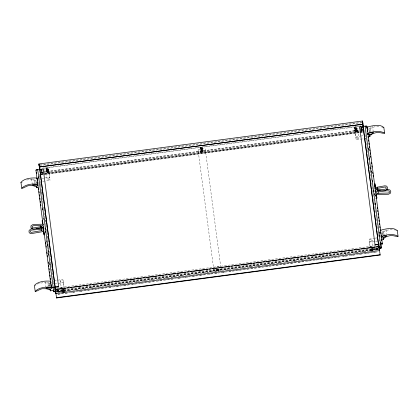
<?xml version="1.0" encoding="UTF-8"?>
<svg xmlns="http://www.w3.org/2000/svg" width="419" height="419" viewBox="0 0 419 419"><rect width="100%" height="100%" fill="white"/><g stroke="black" fill="none" stroke-linecap="round" stroke-linejoin="round"><path stroke-width="0.31" stroke-dasharray="2.1 1.57" d="M369.239 131.519L370.857 131.299M382.699 234.63L384.323 234.373L384.406 235.096M43.016 170.334C44.671 169.543 52.82 169.433 45.99 170.832L47.237 179.903L49.646 179.814L50.034 180.222L44.587 181.212M48.677 170.062L49.683 177.792L47.001 178.567M54.182 280.746C54.858 280.29 68.753 278.761 60.352 280.824L61.279 287.911M366.07 138.548L356.16 139.595L356.401 139.103L358.743 138.563C359.34 136.06 356.522 138.092 355.736 137.044L354.725 129.309L355.799 128.822L360.261 128.23M355.736 137.044L359.994 136.133M370.008 246.388L369.17 239.139L374.617 238.222M373.978 189.142L374.696 188.231M369.291 131.734L368.914 129.12L370.234 128.947L371.019 128.266A5.798 1.734 -7.4 0 1 374.377 126.905L379.211 126.444M382.751 234.85L382.374 232.236L383.694 232.063L384.48 231.382A5.798 1.734 -7.4 0 1 387.837 230.021L392.671 229.554M221.023 269.197C218.954 270.182 216.073 270.554 213.821 270.155L198.067 149.95C200.135 148.965 203.016 148.588 205.268 148.991L220.855 267.903M205.656 151.474C203.587 152.458 200.706 152.83 198.454 152.432L198.067 149.95M213.433 267.673L214.507 267.186L220.247 266.531M356.113 139.318L355.108 131.587L357.732 130.833C358.329 128.329 355.511 130.361 354.725 129.309M370.307 248.022L369.464 241.574L372.093 240.82C372.69 238.317 369.872 240.349 369.081 239.296M41.303 171.392L41.895 170.978L42.141 172.759L41.45 172.508L41.303 171.392L41.994 171.643M46.022 168.506L46.614 168.092L48.594 168.166L48.74 169.281L46.86 169.873L46.169 169.622L46.022 168.506L46.719 168.757L48.594 168.166M41.45 172.508L42.036 172.094M46.169 169.622L48.044 169.035L48.74 169.281M46.368 170.722L46.954 170.303L48.939 170.381L49.081 171.497L47.206 172.083L46.509 171.837L46.368 170.722L48.347 170.8L48.939 170.381M46.509 171.837L48.389 171.251L49.081 171.497M200.759 147.488L201.005 149.269L200.313 149.023L200.167 147.907L200.759 147.488L202.738 147.561L202.885 148.677L202.293 149.096L202.147 147.98L202.738 147.561M200.313 149.023L202.188 148.431L202.885 148.677M200.507 150.117L202.387 149.531L203.084 149.777L203.225 150.892L201.35 151.479L200.654 151.233L200.507 150.117L201.204 150.363L203.084 149.777M200.654 151.233L202.534 150.646L203.225 150.892M56.67 289.524L56.816 290.639L57.408 290.226M59.582 291.394L58.89 291.147L57.01 291.739L58.99 291.813L59.582 291.394L59.728 292.514M56.816 290.639L57.508 290.886L59.388 290.299M61.881 289.969L63.756 289.382L64.453 289.629L62.572 290.215L61.881 289.969L61.734 288.853M62.667 290.65L62.075 291.064L64.055 291.142L64.646 290.723L64.793 291.844L62.813 291.765L62.667 290.65L64.646 290.723M354.343 127.591L354.935 127.172L356.915 127.25L357.061 128.366L355.186 128.952L354.49 128.706L354.343 127.591L356.328 127.669L356.915 127.25M354.49 128.706L356.37 128.12L357.061 128.366M354.689 129.806L356.564 129.22L357.26 129.466L357.407 130.581L355.527 131.168L354.835 130.922L354.689 129.806L355.38 130.052L357.26 129.466M354.835 130.922L356.71 130.335L357.407 130.581M360.591 130.498L362.472 129.906L362.325 128.79L360.445 129.382M216.361 271.549L216.214 270.433L218.095 269.841L218.786 270.087L218.933 271.208L216.953 271.13L216.806 270.014M218 269.412L218.592 268.993L217.896 268.747L216.021 269.333L218 269.412L217.854 268.291M218.786 270.087L218.194 270.506L216.214 270.433M370.988 249.729L370.396 250.148L372.381 250.222L372.973 249.808L373.114 250.923L371.134 250.85L370.988 249.729L372.973 249.808M372.182 249.127L372.774 248.708L372.077 248.462L370.202 249.054L372.182 249.127L372.035 248.011M375.461 249.478L376.053 249.059L378.032 249.132L377.44 249.551L375.461 249.478L375.607 250.593M377.247 248.457L377.838 248.038L375.859 247.964L375.267 248.378L377.247 248.457L377.1 247.336M45.99 170.832L46.231 172.172L48.981 172.214L47.965 172.895M60.352 280.824L60.587 282.16L62.997 282.071L63.379 282.479L57.859 283.474M63.379 282.479L64.39 290.21L63.332 290.618M35.971 285.297L35.227 285.575M41.444 170.093L40.889 170.182L40.957 170.685L42.487 170.811M45.949 169.512L48.305 168.962L48.903 169.119L48.976 169.622L47.551 170.135L46.022 170.014L45.949 169.512L47.405 169.208L48.934 169.334L48.976 169.622M42.686 172.094L41.256 172.612L42.659 171.879M48.95 169.407L47.52 169.92L45.996 169.8M46.294 171.727L48.646 171.177L49.248 171.334L49.322 171.832L47.892 172.35L46.368 172.225L46.294 171.727L47.75 171.423L49.274 171.549L49.322 171.832M49.29 171.617L47.866 172.136L46.336 172.01M200.093 148.907L201.523 148.394L203.047 148.515L203.121 149.017L201.696 149.531L200.167 149.41L200.093 148.907L203.079 148.729M200.439 151.123L201.864 150.604L203.393 150.73L203.461 151.233L202.037 151.746L200.512 151.62L200.439 151.123L203.419 150.945M56.764 291.409L58.194 290.896L59.718 291.016L59.791 291.519L58.367 292.033L56.837 291.912L56.764 291.409L59.749 291.231M61.829 290.739L63.259 290.22L64.783 290.346L64.856 290.849L63.431 291.362L61.902 291.236L61.829 290.739L64.814 290.561M354.275 128.596L355.7 128.078L357.229 128.204L357.297 128.701L355.872 129.22L354.343 129.094L354.275 128.596L357.255 128.418M354.615 130.807L356.045 130.293L357.569 130.414L357.643 130.917L356.213 131.435L354.689 131.309L354.615 130.807L357.596 130.628M360.906 128.334L362.335 127.816L360.937 128.549M361.251 130.545L362.676 130.031L361.278 130.759M215.968 270.103L217.398 269.59L218.922 269.71L218.996 270.213L217.571 270.726L216.042 270.606L215.968 270.103L218.954 269.925M370.155 249.818L371.58 249.305L373.104 249.431L373.177 249.928L371.753 250.447L370.223 250.321L370.155 249.818L373.135 249.645M378.2 248.97L376.671 248.849L375.246 249.363L376.644 248.635L378.168 248.755M378.216 249.043L376.786 249.556L375.262 249.436M378.242 249.258L375.89 249.808L375.288 249.651L375.215 249.148M373.099 248.556L370.475 249.31L371.653 249.698M37.312 284.061L40.219 283.124L43.382 282.725A5.798 1.734 -7.4 0 1 47.017 283.16L47.976 283.605L49.295 283.433L49.672 286.046M368.809 128.712L372.559 126.664L373.188 131.477M382.269 231.827L385.909 229.984M370.475 246.712L376.906 245.785M21.767 182.459L22.244 182.344M54.124 283.448L53.354 283.448M26.758 180.008L29.34 179.667M40.098 164.856L361.613 122.191M39.543 165.547L361.707 122.793M42.209 168.15L360.644 125.889M44.205 168.228L358.748 126.486M202.147 147.98L200.167 147.907M39.826 170.758L42.377 170.418M360.9 128.146L363.451 127.805M360.345 128.717L362.325 128.79M40.779 172.314L42.728 172.052M43.372 171.968L359.214 130.052M359.863 129.969L362.461 129.623M40.8 172.445L42.748 172.188M43.393 172.104L359.235 130.189M359.884 130.1L362.477 129.759M41.544 173.23L42.843 173.057L41.303 172.9L41.23 172.398M43.492 172.974L363.226 130.545M40.313 173.911L363.938 130.964M41.649 173.974L359.434 131.796M360.083 131.713L362.676 131.367M40.402 174.477L359.486 132.132M360.136 132.048L362.728 131.702M41.078 174.718L359.512 132.456M360.162 132.373L362.76 132.027M41.109 174.917L43.057 174.66M43.707 174.571L359.544 132.655M360.193 132.572L362.791 132.226M42.11 178.321L44.66 177.981M45.299 177.897L49.201 177.452L49.683 177.792M360.633 136.049L363.184 135.709M29.922 179.61A5.798 1.734 -7.4 0 1 33.557 180.044L34.515 180.495L35.835 180.317L36.212 182.93L36.149 182.6L34.526 182.815L34.573 183.203M42.707 181.458L43.958 181.291M375.256 238.139L377.807 237.798M54.674 283.899L57.225 283.558M375.11 241.375L370.642 241.967L369.464 241.574M375.743 241.292L378.294 240.951M48.033 286.318L47.986 285.931L49.61 285.716L49.657 286.015M57.094 287.953L377.477 245.434M56.471 288.309L63.887 287.518M56.874 290.634L377.901 248.032M56.256 290.922L377.933 248.231M56.335 291.582L378.011 248.891M56.366 291.781L378.043 249.09M56.675 291.818L378.189 249.148M58.063 292.247L378.933 249.666M64.84 291.718L66.134 291.545M76.515 290.168L77.808 289.995M84.298 289.136L85.591 288.963M92.075 288.104L93.374 287.932M108.291 285.952L109.589 285.779M119.965 284.401L121.264 284.229M127.748 283.37L129.047 283.197M135.531 282.338L136.83 282.165M163.415 278.635L164.714 278.462M171.198 277.603L172.497 277.43M178.981 276.571L180.28 276.399M206.871 272.869L208.17 272.696M214.654 271.837L215.947 271.664M226.328 270.286L227.622 270.114M250.321 267.102L251.62 266.929M258.104 266.07L259.403 265.897M269.778 264.52L271.077 264.347M277.561 263.488L278.86 263.315M293.777 261.336L295.07 261.163M301.56 260.304L302.853 260.131M313.234 258.753L314.528 258.581M321.012 257.722L322.311 257.549M345.01 254.537L346.309 254.364M356.684 252.987L357.983 252.814M364.467 251.955L365.766 251.782M58.005 294.159L60.603 293.813M61.247 293.729L64.489 293.3M65.139 293.211L68.381 292.781M70.979 292.441L72.272 292.268M72.922 292.179L76.164 291.75M78.762 291.404L80.055 291.231M80.705 291.147L83.947 290.718M84.596 290.629L96.27 289.084M96.92 288.995L104.053 288.047M104.703 287.963L107.945 287.534M108.594 287.444L111.836 287.015M114.429 286.675L115.728 286.502M116.377 286.413L119.619 285.983M122.212 285.638L123.511 285.465M124.16 285.381L127.402 284.951M128.052 284.862L131.294 284.433M131.943 284.349L139.721 283.317M140.37 283.228L147.504 282.28M148.153 282.197L155.287 281.249M157.884 280.908L159.178 280.735M159.828 280.646L163.07 280.217M165.667 279.871L166.961 279.698M167.61 279.614L170.852 279.185M171.502 279.096L174.744 278.666M177.337 278.326L178.635 278.153M179.285 278.064L183.176 277.551M183.826 277.462L190.959 276.514M191.609 276.43L202.634 274.969M203.283 274.88L206.525 274.45M209.118 274.105L210.417 273.932M211.061 273.848L214.308 273.418M214.952 273.329L218.199 272.9M220.792 272.56L222.091 272.387M222.735 272.298L225.977 271.868M228.575 271.522L234.41 270.747M235.059 270.664L246.084 269.202M246.733 269.113L249.975 268.684M250.625 268.6L253.867 268.165M254.516 268.081L257.758 267.652M258.408 267.563L261.65 267.133M264.242 266.793L265.541 266.62M266.191 266.531L269.433 266.102M272.025 265.756L289.539 263.436M290.184 263.347L293.431 262.917M294.075 262.833L297.317 262.399M297.967 262.315L301.209 261.885M301.858 261.796L305.1 261.367M307.698 261.027L308.992 260.854M309.641 260.765L312.883 260.335M315.481 259.99L316.774 259.817M317.424 259.733L332.99 257.669M333.639 257.58L340.773 256.632M343.365 256.292L344.664 256.119M345.314 256.03L348.556 255.6M351.148 255.255L352.447 255.087M353.097 254.998L356.339 254.569M358.931 254.223L360.23 254.05M360.879 253.966L364.121 253.537M364.771 253.448L368.657 252.935M369.307 252.846L376.44 251.903M58.026 294.295L377.11 251.95M378.682 240.375L379.169 240.323M360.764 127.407L362.288 127.528L362.362 128.031M360.79 127.622L362.32 127.743M361.105 129.623L362.634 129.743M361.136 129.838L362.66 129.958M42.455 170.591L40.931 170.47M42.801 172.806L41.272 172.686M383.066 127.517L381.609 126.936M396.526 230.633L395.73 230.56M356.286 131.975L355.108 131.587M32.31 179.128L35.814 179.898M49.274 283.014L46.87 282.354M61.598 289.896L64.007 289.801L64.39 290.21M354.317 128.879L357.297 128.701M354.663 131.095L357.643 130.917M200.141 149.195L203.121 149.017M200.481 151.406L203.461 151.233M370.197 250.106L373.177 249.928M216.015 270.391L218.996 270.213M61.876 291.022L64.856 290.849M56.811 291.697L59.791 291.519M394.07 229.722L395.07 230.052M361.429 127.444L362.126 127.695L361.534 128.109L361.388 126.994M361.775 129.66L362.472 129.906M41.104 170.297L41.8 170.543M368.914 129.12L369.134 130.529M382.374 232.236L382.594 233.645M362.655 129.885L362.707 130.246M34.526 182.815L34.573 183.113M47.986 285.931L48.033 286.229M386.019 229.78L386.569 233.991M370.234 128.947L370.548 131.351M383.694 232.063L384.008 234.467M380.195 245.927L380.447 247.87M364.797 130.319L365.049 132.257M365.384 134.845L365.724 137.432M365.808 138.081L366.059 140.019M366.484 143.256L366.824 145.843M366.908 146.488L367.327 149.724M367.411 150.369L367.835 153.605M367.919 154.25L368.343 157.486M368.427 158.131L368.678 160.074M369.019 162.661L369.438 165.893M369.521 166.542L369.946 169.774M370.029 170.423L370.454 173.655M370.537 174.304L370.789 176.242M371.129 178.829L371.297 180.123M371.632 182.71L371.889 184.653M372.224 187.241L372.564 189.828M372.648 190.472L373.072 193.709M373.156 194.353L373.408 196.296M373.748 198.884L374.167 202.115M374.251 202.765L374.675 205.996M374.759 206.646L375.183 209.877M375.267 210.527L375.518 212.464M375.859 215.052L376.026 216.345M376.362 218.933L376.786 222.17M376.87 222.814L377.294 226.051M377.378 226.695L377.629 228.638M377.969 231.225L378.305 233.812M378.388 234.457L378.645 236.4M379.064 239.631L379.237 240.925M379.824 245.455L380.08 247.393M361.628 128.544L361.88 130.325M377.341 248.886L377.488 250.007M375.812 247.509L375.958 248.624M376.053 249.059L376.199 250.174M357.658 130.147L358.664 137.877M372.014 240.134L373.025 247.87M356.669 129.88L356.815 130.995M356.223 127.004L356.469 128.785M356.564 129.22L356.71 130.335M372.276 249.562L372.423 250.677M355.281 129.387L355.527 131.168M354.935 127.172L355.186 128.952M202.387 149.531L202.634 151.311M218.095 269.841L218.241 270.962M202.047 147.315L202.188 148.431M201.099 149.703L201.35 151.479M49.023 172.487L50.034 180.222M63.033 280.049L64.044 287.785M48.347 170.8L48.494 171.916M47.902 167.919L48.148 169.7M48.243 170.135L48.389 171.251M63.714 288.927L63.861 290.042M63.955 290.477L64.102 291.593M46.954 170.303L47.206 172.083M46.614 168.092L46.86 169.873M58.89 291.147L59.037 292.268M58.65 289.597L58.796 290.718M57.602 291.32L57.749 292.436M39.381 174.163L40.224 180.631M40.308 181.275L41.24 188.393M41.324 189.037L42.335 196.799M42.419 197.449L43.351 204.561M43.686 207.148L43.854 208.442M43.937 209.091L45.964 224.615M46.048 225.26L46.472 228.496M46.556 229.141L48.583 244.665M48.667 245.314L49.091 248.546M49.426 251.133L51.202 264.719M51.286 265.363L51.71 268.6M51.794 269.244L52.804 277.006M52.888 277.656L53.821 284.768M54.24 288.005L54.496 289.943M39.307 176.011L39.475 177.305M40.324 183.773L40.491 185.067M41.334 191.535L41.586 193.473M45.053 219.996L45.221 221.29M47.164 236.164L47.331 237.458M48.683 247.807L48.85 249.101M50.793 263.98L50.961 265.274M51.888 272.387L52.061 273.68M52.904 280.149L53.072 281.442M53.915 287.911L54.171 289.854M35.835 180.317L36.149 182.721M49.295 283.433L49.61 285.837M34.515 180.495L34.908 183.501M47.976 283.605L48.29 286.015M31.593 178.908L32.3 184.323M45.053 282.024L45.76 287.439M49.61 285.716L49.652 286.104"/><path stroke-width="0.63" d="M367.117 128.486L366.96 127.287C370.674 125.805 380.855 123.846 383.537 127.402M383.804 127.156L384.59 133.174C381.829 133.755 378.378 131.294 375.162 132.917A5.798 1.734 -7.4 0 0 371.805 134.279L371.019 134.96L369.699 135.138L369.919 136.547L368.029 136.798M380.159 230.434L380.426 230.403C384.134 228.921 394.316 226.962 397.003 230.518M397.264 230.272L398.05 236.29C395.29 236.871 391.838 234.41 388.623 236.033A5.798 1.734 -7.4 0 0 385.265 237.395L384.48 238.076L383.16 238.254L383.38 239.663L381.489 239.909M53.03 287.848L52.825 287.502L51.296 287.9L35.929 170.177L36.165 169.8L43.236 169.035M51.296 287.9C51.904 286.936 65.081 285.988 54.999 287.24L55.193 288.481M40.8 225.794L41.078 227.905L43.309 229.465L44.1 235.043L43.707 232.016L41.471 230.455L41.198 228.345M377.063 189.964L376.932 188.964L375.743 188.094M38.098 187.576L36.841 187.743L36.621 186.335L35.301 186.507L34.342 186.057A5.798 1.734 -7.4 0 0 30.707 185.622C27.188 184.884 24.538 188.168 21.736 188.32L20.95 182.307C24.69 178.112 32.027 177.661 37.15 178.049M21.736 188.32C25.475 184.13 32.813 183.674 37.935 184.061L37.7 182.26M53.449 290.44L50.301 290.854L50.081 289.445L48.761 289.623L47.803 289.173A5.798 1.734 -7.4 0 0 44.168 288.738C40.648 288 37.998 291.284 35.196 291.435L34.41 285.423C38.155 281.228 45.488 280.777 50.615 281.165L50.929 283.569M35.196 291.435C38.941 287.245 46.273 286.79 51.401 287.177M381.342 236.897L382.971 236.154L386.805 235.797L383.055 237.845L381.494 237.856M42.492 225.108L41.413 226.784L43.34 228.266M38.103 185.517L36.594 185.916L32.378 184.926L36.165 184.271L37.956 184.559M41.853 224.537L42.56 223.704L42.162 220.677L42.56 223.227M377.833 190.425L376.073 192.515L376.864 198.093L375.822 198.229M367.746 133.3C372.627 131.571 379.818 130.147 384.59 133.174M375.136 190.278L377.205 189.577L385.103 189.252L386.292 188.492L385.915 187.214L384.925 187.021L377.582 188.356L377.362 187.167L384.935 185.79L386.601 186.12L387.544 187.393L387.376 189.22L385.475 190.446L377.378 190.771M43.262 226.721L42.67 227.166L42.916 227.836L43.665 227.805M375.246 188.691L375.838 188.251L375.592 187.581L374.843 187.612M376.142 191.116L375.089 191.253M37.715 169.59L53.134 287.287M366.85 126.323L366.672 125.936L359.633 126.878L375.026 244.769L378.624 244.293L379.31 248.718M367.013 126.239L382.385 243.963L380.792 243.978L380.541 242.041M380.646 230.759L380.923 230.649M32.823 228.575L30.807 228.978L29.105 230.492L28.99 232.142L30.116 233.488L31.189 233.634L42.199 231.728M41.266 224.212L32.954 224.526L31.016 225.773L30.87 227.407L31.881 228.858L33.51 229.177L41.072 227.816L40.863 226.632L33.515 227.952L32.525 227.758L32.09 227.166L32.148 226.48L33.337 225.721L41.24 225.422M41.963 230.544L31.116 232.404L30.215 231.796L30.268 231.058L31.341 230.099L41.198 229.261M377.619 190.802L380.112 190.467M378.273 191.923L386.402 190.828L388.602 190.823L389.544 191.698L389.487 192.405L388.361 193.033L377.781 193.311M39.658 169.575L38.909 163.965L362.535 121.012L362.697 122.154M362.948 124.202L39.297 166.982L362.948 124.202L362.535 121.012M36.448 169.915L37.49 169.988M39.632 169.517L42.031 169.197M360.859 126.884L359.633 126.878M362.058 126.727L363.257 126.569M365.426 126.255L366.714 126.339M36.249 170.193L35.929 170.177M375.429 195.683L376.471 195.542M51.291 287.581L49.625 287.387L46.467 287.806L46.011 288.204C47.384 287.748 51.904 290.618 51.417 287.675M55.282 289.435L378.907 246.487L379.258 249.122M55.308 289.602L62.441 288.654M63.74 288.481L65.689 288.225M66.982 288.052L68.931 287.795M70.224 287.623L72.173 287.361M73.472 287.193L81.249 286.156M82.548 285.988L87.739 285.297M89.032 285.124L90.981 284.868M92.28 284.695L94.223 284.438M95.522 284.265L97.465 284.009M98.764 283.836L100.057 283.663M101.356 283.49L109.788 282.369M111.082 282.202L113.03 281.94M114.329 281.767L116.273 281.51M117.571 281.338L119.515 281.081M120.813 280.908L122.757 280.651M124.055 280.479L128.596 279.876M129.89 279.703L135.08 279.017M136.379 278.845L138.322 278.583M139.621 278.41L141.564 278.153M142.863 277.98L144.812 277.724M146.105 277.551L157.13 276.09M158.429 275.917L160.372 275.66M161.671 275.487L163.62 275.225M164.913 275.058L166.862 274.796M168.155 274.623L170.104 274.366M171.397 274.194L175.938 273.591M177.237 273.418L182.422 272.732M183.721 272.56L185.669 272.303M186.963 272.13L188.911 271.873M190.205 271.701L192.153 271.439M193.452 271.271L204.477 269.805M205.771 269.632L207.719 269.375M209.013 269.202L210.961 268.946M212.26 268.773L214.203 268.516M215.502 268.343L217.445 268.087M218.744 267.914L223.285 267.312M224.579 267.139L229.769 266.447M231.068 266.274L233.011 266.018M234.31 265.845L236.253 265.588M237.552 265.416L239.495 265.159M240.794 264.986L251.819 263.525M253.118 263.352L255.061 263.09M256.36 262.923L258.303 262.661M259.602 262.488L261.545 262.231M262.844 262.058L264.792 261.802M266.086 261.629L270.627 261.027M271.926 260.854L277.111 260.168M278.41 259.995L280.353 259.738M281.652 259.565L283.6 259.303M284.894 259.131L286.842 258.874M288.136 258.701L290.084 258.444M291.378 258.272L299.161 257.24M300.46 257.067L302.408 256.81M303.702 256.638L305.65 256.381M306.944 256.208L308.892 255.946M310.186 255.779L312.134 255.517M313.433 255.344L317.969 254.742M319.268 254.574L324.458 253.883M325.752 253.71L327.7 253.453M328.994 253.28L330.942 253.024M332.241 252.851L334.184 252.594M335.483 252.421L337.426 252.159M338.725 251.992L346.508 250.955M347.801 250.782L352.992 250.096M354.291 249.923L356.234 249.666M357.533 249.494L359.476 249.237M360.775 249.064L365.316 248.462M366.609 248.289L375.042 247.168M376.341 246.995L378.933 246.655M52.92 287.015L53.553 291.247C58.351 291.011 53.7 290.765 53.616 291.634A0.906 0.272 -7.4 0 0 54.554 291.781L55.811 291.614M380.724 243.884L381.232 247.765C376.54 248.781 380.971 247.336 381.29 248.148A0.906 0.272 -7.4 0 1 380.431 248.535L379.179 248.703M62.918 292.431L64.201 292.258M55.654 292.242L55.847 293.593L379.473 250.646L378.771 245.262M380.148 255.035L380.096 254.7L56.476 297.647L56.528 297.988L380.148 255.035L379.509 250.101M36.621 228.339L41.046 228.062M377.791 194.521L388.591 194.259L390.655 193.012L390.775 191.415L389.942 190.058L388.842 189.618L386.344 189.624M36.746 178.415L37.045 178.452M50.212 281.531L50.505 281.568M365.122 126.145L380.431 243.853M21.28 182.469L20.95 182.307M43.099 224.427L43.445 224.746M398.05 236.29C393.279 233.263 386.088 234.682 381.211 236.416L381.054 235.211M377.948 190.865L378.226 192.976L376.471 195.065L376.864 198.093M382.385 243.963L382.044 243.659L375.026 244.769M377.362 187.167L377.582 188.356M41.072 227.816L40.863 226.632M375.319 186.277L374.926 183.726L375.324 186.754L377.556 188.314L377.859 189.603M363.289 125.883L363.236 125.548L363.399 126.779M380.792 243.978L381.232 247.765M379.446 249.708L379.232 248.058M379.378 249.253L378.876 246L378.928 246.445M379.473 250.646L379.279 249.289M38.909 163.965L39.072 165.102M54.999 287.24L55.685 291.666M55.717 291.865L55.821 292.656M55.758 292.2L55.256 288.948L55.308 289.393M362.65 121.751L362.713 122.269M379.357 249.907L379.242 249.064M39.025 164.698L39.087 165.217M55.737 292.855L55.622 292.012M362.697 122.097L362.765 122.599M363.252 126.36L363.32 126.863M379.441 249.598L379.535 250.384M39.072 165.044L39.14 165.547M55.816 292.546L55.91 293.331M369.684 134.74L369.919 136.547M383.144 237.856L383.38 239.663M367.274 129.691L367.51 131.498M380.661 232.205L380.897 234.012M366.798 126.988L366.965 128.282M367.222 130.22L367.39 131.514M367.641 133.457L367.809 134.75M368.065 136.688L368.233 137.982M368.484 139.925L368.657 141.219M368.909 143.157L369.076 144.45M369.333 146.393L369.5 147.687M369.752 149.625L369.919 150.919M370.176 152.862L370.344 154.155M370.595 156.093L370.768 157.387M371.444 162.562L371.611 163.855M371.863 165.798L372.03 167.092M372.706 172.267L372.879 173.56M373.13 175.498L373.298 176.792M374.397 185.203L374.565 186.497M375.665 194.903L375.833 196.197M377.268 207.196L377.435 208.489M377.692 210.427L377.859 211.721M378.111 213.664L378.284 214.957M378.535 216.895L378.703 218.189M378.959 220.132L379.127 221.426M379.378 223.364L379.546 224.657M379.803 226.6L379.97 227.894M380.222 229.832L380.394 231.126M381.07 236.3L381.238 237.594M381.489 239.537L381.657 240.831M381.913 242.769L382.081 244.062M368.296 148.247L368.463 149.541M369.563 157.953L369.731 159.246M370.831 167.652L370.998 168.946M371.25 170.889L371.423 172.183M372.517 180.589L372.685 181.883M373.785 190.294L373.952 191.588M374.209 193.526L374.377 194.819M375.476 203.231L375.644 204.524M379.237 232.037L379.394 233.236M379.63 235.043L379.782 236.248M362.734 122.437L363.283 126.627M378.65 244.24L378.818 245.534M362.524 124.003L362.854 126.638M378.168 243.837L378.676 247.723M43.209 168.867L58.602 286.758M39.543 165.547L40.046 169.475M55.35 286.722L55.774 289.958M55.884 293.049L56.528 297.988M53.386 289.953L53.553 291.247M38.386 176.897L38.553 178.19M42.523 208.589L42.691 209.882M43.791 218.294L43.958 219.587M45.058 227.994L45.226 229.287M45.477 231.23L45.65 232.524M46.745 240.93L46.918 242.224M47.169 244.167L47.337 245.461M48.012 250.635L48.18 251.929M48.436 253.867L48.604 255.161M49.704 263.572L49.871 264.866M36.5 172.136L36.668 173.429M37.343 178.604L37.516 179.898M37.768 181.836L37.935 183.129M38.611 188.304L38.778 189.598M39.035 191.541L39.203 192.834M39.454 194.772L39.627 196.066M39.878 198.009L40.046 199.303M40.303 201.24L40.47 202.534M40.722 204.477L40.894 205.771M44.44 232.938L44.608 234.231M45.702 242.638L45.875 243.931M46.127 245.874L46.294 247.168M46.97 252.343L47.143 253.636M47.394 255.574L47.562 256.868M48.237 262.043L48.405 263.336M48.662 265.279L48.829 266.573M49.081 268.516L49.253 269.81M49.505 271.748L49.672 273.041M49.929 274.984L50.097 276.278M50.348 278.216L50.516 279.51M50.772 281.453L50.94 282.746M51.191 284.684L51.364 285.978M37.228 178.651L37.464 180.453M51.087 284.773L51.322 286.575M36.683 186.539L36.841 187.743M50.065 289.052L50.301 290.854M55.146 288.209L55.847 293.593M373.345 132.682L373.229 132.886C367.238 137.312 365.3 132.231 373.345 132.682M39.789 169.292L55.109 287.046L39.789 169.292M363.095 126.412L378.462 244.136L363.095 126.412"/></g></svg>
